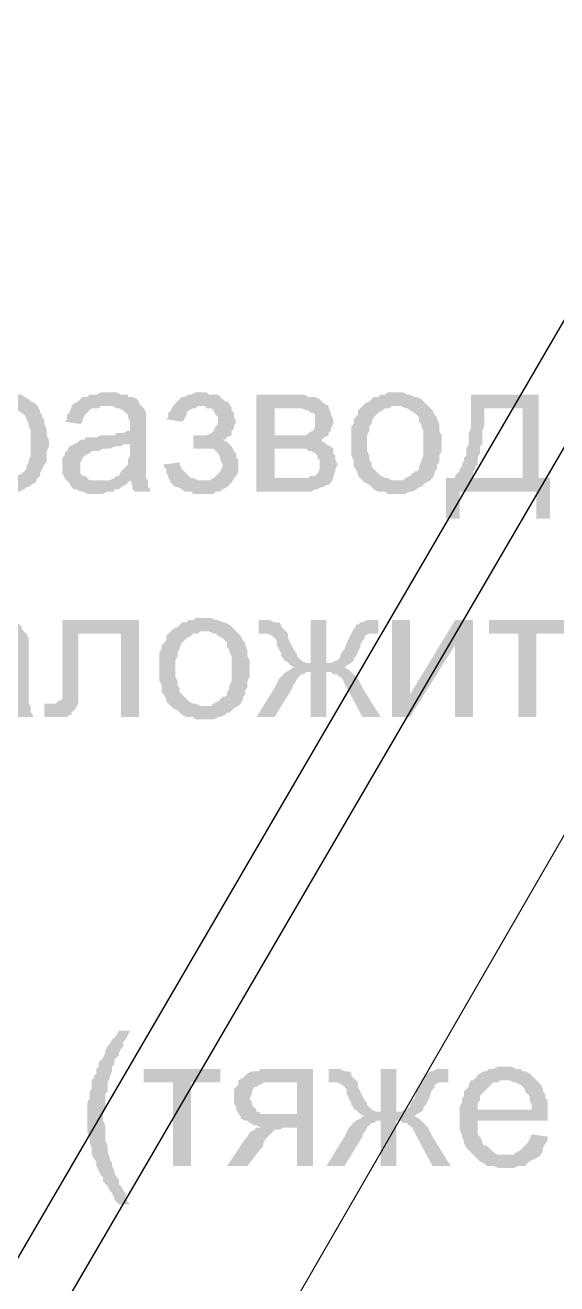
# Model space of a CAD drawing. Header units: millimetres. Extents: x -383313 to -161684, y -117025 to 99224.
# Drawn here: x -346577 to -345580, y -31322 to -28959 of the extents above; entities that cross this region are included whole.
import ezdxf

# ---------------------------------------------------------------- set-up
doc = ezdxf.new("R2010")
doc.units = ezdxf.units.MM
doc.header["$MEASUREMENT"] = 0
doc.layers.add('PDF_Solid Fills', color=7, linetype='Continuous')
doc.layers.add('Чертежи_Ном._пера__1_Ном._пера__7', color=7, linetype='Continuous', lineweight=18)

# ---------------------------------------------------------------- blocks, each defined once
blk = doc.blocks.new('A$Cf5759c35')
at = {"layer": 'PDF_Solid Fills'}
for points in [[(11848.9, -11383.4), (11848.9, -11383.4), (11840.5, -11383.4), (11832, -11387.7), (11827.8, -11387.7), (11819.3, -11391.9), (11819.3, -11391.9), (11810.8, -11396.1), (11806.6, -11400.4), (11802.4, -11404.6), (11848.9, -11408.8), (11853.2, -11408.8), (11861.6, -11408.8), (11865.9, -11413.1), (11870.1, -11417.3), (11878.6, -11421.5), (11882.8, -11425.8), (11887, -11430), (11887, -11434.2), (11891.3, -11442.7), (11891.3, -11446.9), (11895.5, -11455.4), (11895.5, -11459.6), (11895.5, -11468.1), (11895.5, -11476.6), (11895.5, -11480.8), (11895.5, -11489.3), (11895.5, -11497.7), (11895.5, -11502), (11891.3, -11510.4), (11891.3, -11514.7), (11887, -11523.1), (11887, -11527.4), (11882.8, -11531.6), (11878.6, -11535.8), (11870.1, -11540.1), (11865.9, -11544.3), (11861.6, -11548.5), (11853.2, -11548.5), (11844.7, -11548.5), (11802.4, -11552.8), (11802.4, -11552.8), (11810.8, -11561.2), (11815.1, -11565.5), (11819.3, -11565.5), (11823.5, -11569.7), (11827.8, -11569.7), (11836.2, -11573.9), (11840.5, -11573.9), (11848.9, -11573.9), (11848.9, -11573.9), (11857.4, -11573.9), (11861.6, -11573.9), (11870.1, -11569.7), (11874.3, -11569.7), (11882.8, -11565.5), (11887, -11561.2), (11891.3, -11561.2), (11895.5, -11557), (11904, -11552.8), (11908.2, -11544.3), (11912.4, -11540.1), (11912.4, -11535.8), (11916.7, -11527.4), (11916.7, -11527.4), (11920.9, -11518.9), (11925.1, -11514.7), (11925.1, -11506.2), (11925.1, -11497.7), (11925.1, -11493.5), (11929.4, -11485), (11929.4, -11476.6), (11929.4, -11476.6), (11929.4, -11472.3), (11925.1, -11463.9), (11925.1, -11455.4), (11925.1, -11451.2), (11920.9, -11442.7), (11920.9, -11434.2), (11916.7, -11430), (11916.7, -11425.8), (11912.4, -11421.5), (11912.4, -11417.3), (11908.2, -11408.8), (11904, -11404.6), (11895.5, -11400.4), (11891.3, -11396.1), (11891.3, -11396.1), (11882.8, -11391.9), (11878.6, -11387.7), (11870.1, -11387.7), (11865.9, -11387.7), (11857.4, -11383.4)], [(12043.7, -11383.4), (12043.7, -11383.4), (12026.7, -11383.4), (12018.3, -11387.7), (12014, -11387.7), (12005.6, -11387.7), (12001.3, -11391.9), (11992.9, -11391.9), (11988.6, -11396.1), (11984.4, -11400.4), (11975.9, -11404.6), (11971.7, -11408.8), (12035.2, -11408.8), (12039.4, -11408.8), (12047.9, -11408.8), (12056.4, -11413.1), (12060.6, -11413.1), (12069.1, -11417.3), (12073.3, -11421.5), (12073.3, -11421.5), (12077.5, -11425.8), (12077.5, -11430), (12081.8, -11438.5), (12081.8, -11446.9), (12081.8, -11446.9), (12081.8, -11455.4), (12077.5, -11455.4), (12069.1, -11459.6), (12064.8, -11459.6), (12056.4, -11459.6), (12052.1, -11463.9), (12043.7, -11463.9), (12035.2, -11463.9), (12026.7, -11463.9), (12018.3, -11468.1), (12009.8, -11468.1), (12005.6, -11468.1), (11997.1, -11468.1), (11997.1, -11472.3), (11988.6, -11472.3), (11984.4, -11476.6), (12081.8, -11480.8), (12081.8, -11489.3), (12081.8, -11493.5), (12081.8, -11502), (12077.5, -11510.4), (12077.5, -11514.7), (12077.5, -11518.9), (12073.3, -11523.1), (12069.1, -11527.4), (12064.8, -11531.6), (12060.6, -11540.1), (12056.4, -11540.1), (12052.1, -11544.3), (12043.7, -11548.5), (12081.8, -11548.5), (12081.8, -11548.5), (12086, -11557), (12086, -11565.5), (12090.2, -11569.7), (12119.9, -11569.7), (12119.9, -11565.5), (12115.6, -11561.2), (12115.6, -11552.8), (12115.6, -11548.5), (12111.4, -11544.3), (12111.4, -11540.1), (12111.4, -11535.8), (12111.4, -11531.6), (12111.4, -11523.1), (12111.4, -11514.7), (12111.4, -11506.2), (12111.4, -11493.5), (12111.4, -11451.2), (12111.4, -11451.2), (12111.4, -11442.7), (12111.4, -11434.2), (12111.4, -11430), (12111.4, -11425.8), (12111.4, -11421.5), (12107.2, -11413.1), (12102.9, -11408.8), (12098.7, -11404.6), (12098.7, -11400.4), (12094.5, -11396.1), (12086, -11391.9), (12077.5, -11391.9), (12077.5, -11387.7), (12069.1, -11387.7), (12064.8, -11387.7), (12056.4, -11383.4), (12047.9, -11383.4)], [(12217.2, -11383.4), (12204.5, -11383.4), (12196.1, -11387.7), (12191.8, -11387.7), (12183.4, -11391.9), (12179.1, -11391.9), (12174.9, -11396.1), (12170.7, -11400.4), (12166.4, -11404.6), (12162.2, -11408.8), (12158, -11417.3), (12153.7, -11421.5), (12153.7, -11430), (12149.5, -11434.2), (12179.1, -11438.5), (12183.4, -11434.2), (12187.6, -11425.8), (12187.6, -11421.5), (12191.8, -11417.3), (12200.3, -11413.1), (12204.5, -11413.1), (12208.8, -11408.8), (12217.2, -11408.8), (12268, -11404.6), (12263.8, -11400.4), (12259.6, -11400.4), (12255.3, -11396.1), (12251.1, -11391.9), (12246.9, -11387.7), (12238.4, -11387.7), (12229.9, -11387.7), (12225.7, -11383.4)], [(12390.8, -11387.7), (12318.8, -11387.7), (12318.8, -11569.7), (12420.4, -11569.7), (12428.9, -11565.5), (12433.1, -11565.5), (12441.6, -11561.2), (12445.8, -11561.2), (12450.1, -11557), (12454.3, -11557), (12458.5, -11552.8), (12462.8, -11544.3), (12352.7, -11544.3), (12352.7, -11489.3), (12390.8, -11489.3), (12458.5, -11485), (12450.1, -11480.8), (12445.8, -11476.6), (12441.6, -11476.6), (12441.6, -11472.3), (12445.8, -11468.1), (12352.7, -11463.9), (12352.7, -11413.1), (12386.6, -11413.1), (12454.3, -11408.8), (12445.8, -11404.6), (12441.6, -11400.4), (12437.4, -11396.1), (12428.9, -11391.9), (12428.9, -11391.9), (12420.4, -11391.9), (12416.2, -11391.9), (12407.7, -11387.7), (12399.3, -11387.7)], [(12581.3, -11383.4), (12581.3, -11383.4), (12564.4, -11383.4), (12560.1, -11387.7), (12551.7, -11387.7), (12547.4, -11391.9), (12539, -11391.9), (12534.7, -11396.1), (12530.5, -11400.4), (12522, -11404.6), (12522, -11404.6), (12517.8, -11408.8), (12581.3, -11408.8), (12581.3, -11408.8), (12589.8, -11408.8), (12598.2, -11413.1), (12602.5, -11413.1), (12606.7, -11417.3), (12615.2, -11421.5), (12619.4, -11425.8), (12623.6, -11430), (12623.6, -11438.5), (12627.9, -11442.7), (12627.9, -11446.9), (12632.1, -11455.4), (12632.1, -11463.9), (12632.1, -11468.1), (12632.1, -11476.6), (12632.1, -11480.8), (12632.1, -11489.3), (12632.1, -11497.7), (12632.1, -11502), (12627.9, -11510.4), (12627.9, -11514.7), (12623.6, -11523.1), (12623.6, -11527.4), (12619.4, -11531.6), (12615.2, -11531.6), (12610.9, -11535.8), (12606.7, -11540.1), (12598.2, -11544.3), (12594, -11548.5), (12585.5, -11548.5), (12581.3, -11548.5), (12517.8, -11548.5), (12522, -11552.8), (12530.5, -11557), (12534.7, -11561.2), (12539, -11565.5), (12547.4, -11569.7), (12551.7, -11569.7), (12560.1, -11569.7), (12564.4, -11573.9), (12572.8, -11573.9), (12581.3, -11573.9), (12585.5, -11573.9), (12589.8, -11573.9), (12598.2, -11573.9), (12606.7, -11569.7), (12610.9, -11569.7), (12619.4, -11565.5), (12623.6, -11561.2), (12627.9, -11561.2), (12632.1, -11557), (12636.3, -11552.8), (12644.8, -11548.5), (12649, -11544.3), (12653.3, -11535.8), (12653.3, -11531.6), (12653.3, -11531.6), (12657.5, -11527.4), (12657.5, -11518.9), (12661.7, -11514.7), (12661.7, -11506.2), (12661.7, -11502), (12666, -11493.5), (12666, -11485), (12666, -11476.6), (12666, -11472.3), (12666, -11463.9), (12661.7, -11455.4), (12661.7, -11446.9), (12661.7, -11442.7), (12657.5, -11434.2), (12657.5, -11430), (12653.3, -11425.8), (12649, -11417.3), (12644.8, -11413.1), (12640.6, -11408.8), (12636.3, -11404.6), (12632.1, -11400.4), (12627.9, -11396.1), (12619.4, -11391.9), (12615.2, -11391.9), (12606.7, -11387.7), (12602.5, -11387.7), (12594, -11383.4), (12589.8, -11383.4)], [(12848, -11387.7), (12721, -11387.7), (12721, -11413.1), (12818.4, -11413.1), (12818.4, -11544.3), (12721, -11544.3), (12691.4, -11544.3), (12674.4, -11544.3), (12674.4, -11620.5), (12699.8, -11620.5), (12699.8, -11569.7), (12843.8, -11569.7), (12869.2, -11544.3), (12848, -11544.3)], [(11971.7, -11408.8), (11971.7, -11413.1), (11967.5, -11421.5), (11963.2, -11425.8), (11963.2, -11434.2), (11959, -11438.5), (11988.6, -11442.7), (11992.9, -11438.5), (11992.9, -11434.2), (11997.1, -11425.8), (12001.3, -11421.5), (12005.6, -11417.3), (12009.8, -11413.1), (12014, -11413.1), (12022.5, -11413.1), (12026.7, -11408.8), (12035.2, -11408.8)], [(12268, -11404.6), (12217.2, -11408.8), (12221.5, -11408.8), (12225.7, -11413.1), (12234.2, -11413.1), (12238.4, -11417.3), (12238.4, -11417.3), (12242.6, -11425.8), (12246.9, -11430), (12246.9, -11438.5), (12246.9, -11442.7), (12242.6, -11446.9), (12238.4, -11455.4), (12238.4, -11455.4), (12234.2, -11459.6), (12225.7, -11463.9), (12221.5, -11463.9), (12217.2, -11463.9), (12208.8, -11463.9), (12200.3, -11463.9), (12200.3, -11489.3), (12200.3, -11489.3), (12208.8, -11489.3), (12272.3, -11485), (12268, -11480.8), (12263.8, -11476.6), (12255.3, -11472.3), (12259.6, -11472.3), (12263.8, -11468.1), (12272.3, -11463.9), (12272.3, -11455.4), (12276.5, -11451.2), (12276.5, -11446.9), (12280.7, -11438.5), (12280.7, -11438.5), (12276.5, -11430), (12276.5, -11421.5), (12272.3, -11417.3), (12272.3, -11413.1)], [(12454.3, -11408.8), (12386.6, -11413.1), (12386.6, -11413.1), (12403.5, -11413.1), (12412, -11417.3), (12416.2, -11417.3), (12420.4, -11421.5), (12424.7, -11421.5), (12428.9, -11425.8), (12428.9, -11434.2), (12428.9, -11438.5), (12428.9, -11442.7), (12428.9, -11446.9), (12424.7, -11455.4), (12424.7, -11455.4), (12416.2, -11459.6), (12412, -11463.9), (12407.7, -11463.9), (12399.3, -11463.9), (12395, -11463.9), (12382.3, -11463.9), (12352.7, -11463.9), (12445.8, -11468.1), (12454.3, -11463.9), (12454.3, -11459.6), (12458.5, -11455.4), (12458.5, -11451.2), (12462.8, -11442.7), (12462.8, -11438.5), (12462.8, -11434.2), (12458.5, -11425.8), (12458.5, -11421.5), (12454.3, -11413.1)], [(12517.8, -11408.8), (12513.6, -11413.1), (12509.3, -11417.3), (12509.3, -11425.8), (12505.1, -11430), (12500.9, -11434.2), (12500.9, -11442.7), (12496.6, -11446.9), (12496.6, -11455.4), (12496.6, -11463.9), (12496.6, -11472.3), (12496.6, -11480.8), (12496.6, -11480.8), (12496.6, -11489.3), (12496.6, -11497.7), (12496.6, -11502), (12500.9, -11510.4), (12500.9, -11518.9), (12500.9, -11523.1), (12505.1, -11527.4), (12509.3, -11535.8), (12509.3, -11540.1), (12513.6, -11544.3), (12517.8, -11548.5), (12581.3, -11548.5), (12577.1, -11548.5), (12572.8, -11548.5), (12564.4, -11544.3), (12560.1, -11544.3), (12551.7, -11540.1), (12547.4, -11535.8), (12543.2, -11531.6), (12543.2, -11531.6), (12539, -11527.4), (12534.7, -11523.1), (12534.7, -11514.7), (12530.5, -11510.4), (12530.5, -11502), (12526.3, -11493.5), (12526.3, -11489.3), (12526.3, -11480.8), (12526.3, -11476.6), (12526.3, -11468.1), (12526.3, -11463.9), (12530.5, -11455.4), (12530.5, -11446.9), (12534.7, -11442.7), (12534.7, -11438.5), (12539, -11430), (12543.2, -11425.8), (12543.2, -11425.8), (12547.4, -11421.5), (12555.9, -11417.3), (12560.1, -11413.1), (12568.6, -11413.1), (12572.8, -11408.8), (12581.3, -11408.8)], [(12721, -11413.1), (12721, -11451.2), (12716.8, -11459.6), (12716.8, -11480.8), (12712.5, -11489.3), (12712.5, -11493.5), (12712.5, -11502), (12708.3, -11506.2), (12708.3, -11510.4), (12704.1, -11518.9), (12704.1, -11523.1), (12699.8, -11527.4), (12699.8, -11531.6), (12695.6, -11535.8), (12691.4, -11540.1), (12691.4, -11544.3), (12721, -11544.3), (12721, -11544.3), (12725.2, -11540.1), (12725.2, -11531.6), (12729.5, -11527.4), (12729.5, -11523.1), (12733.7, -11518.9), (12733.7, -11510.4), (12733.7, -11506.2), (12737.9, -11497.7), (12737.9, -11493.5), (12737.9, -11485), (12742.2, -11480.8), (12742.2, -11472.3), (12742.2, -11463.9), (12742.2, -11455.4), (12746.4, -11446.9), (12746.4, -11438.5), (12746.4, -11430), (12746.4, -11421.5), (12746.4, -11413.1), (12818.4, -11413.1)], [(11984.4, -11476.6), (11975.9, -11480.8), (11975.9, -11480.8), (11967.5, -11485), (11963.2, -11493.5), (11959, -11497.7), (11959, -11502), (11954.8, -11506.2), (11954.8, -11514.7), (11954.8, -11523.1), (11954.8, -11523.1), (11954.8, -11531.6), (11954.8, -11535.8), (11959, -11544.3), (11963.2, -11548.5), (11967.5, -11552.8), (11971.7, -11561.2), (11971.7, -11561.2), (11975.9, -11565.5), (11980.2, -11565.5), (11988.6, -11569.7), (11992.9, -11569.7), (12001.3, -11573.9), (12009.8, -11573.9), (12018.3, -11573.9), (12022.5, -11573.9), (12031, -11573.9), (12039.4, -11569.7), (12043.7, -11569.7), (12052.1, -11569.7), (12052.1, -11565.5), (12060.6, -11565.5), (12064.8, -11561.2), (12073.3, -11557), (12077.5, -11552.8), (12022.5, -11548.5), (12022.5, -11548.5), (12014, -11548.5), (12005.6, -11548.5), (12001.3, -11544.3), (11997.1, -11540.1), (11992.9, -11540.1), (11988.6, -11535.8), (11988.6, -11527.4), (11988.6, -11523.1), (11988.6, -11518.9), (11988.6, -11514.7), (11992.9, -11506.2), (11992.9, -11506.2), (11997.1, -11502), (12005.6, -11497.7), (12009.8, -11493.5), (12014, -11493.5), (12022.5, -11493.5), (12031, -11489.3), (12035.2, -11489.3), (12043.7, -11489.3), (12052.1, -11485), (12056.4, -11485), (12064.8, -11485), (12069.1, -11480.8), (12077.5, -11480.8), (12081.8, -11480.8)], [(12272.3, -11485), (12208.8, -11489.3), (12238.4, -11489.3), (12242.6, -11493.5), (12246.9, -11497.7), (12251.1, -11506.2), (12251.1, -11510.4), (12255.3, -11518.9), (12255.3, -11523.1), (12251.1, -11531.6), (12246.9, -11535.8), (12242.6, -11540.1), (12242.6, -11540.1), (12238.4, -11544.3), (12229.9, -11548.5), (12225.7, -11548.5), (12217.2, -11548.5), (12272.3, -11552.8), (12276.5, -11544.3), (12280.7, -11540.1), (12285, -11531.6), (12285, -11527.4), (12285, -11518.9), (12285, -11518.9), (12285, -11510.4), (12280.7, -11506.2), (12280.7, -11497.7), (12276.5, -11493.5), (12276.5, -11493.5)], [(12458.5, -11485), (12390.8, -11489.3), (12390.8, -11489.3), (12412, -11489.3), (12416.2, -11493.5), (12420.4, -11493.5), (12428.9, -11497.7), (12433.1, -11502), (12433.1, -11506.2), (12437.4, -11510.4), (12437.4, -11518.9), (12437.4, -11523.1), (12437.4, -11527.4), (12433.1, -11535.8), (12428.9, -11540.1), (12424.7, -11540.1), (12420.4, -11540.1), (12416.2, -11544.3), (12407.7, -11544.3), (12399.3, -11544.3), (12390.8, -11544.3), (12352.7, -11544.3), (12462.8, -11544.3), (12462.8, -11540.1), (12467, -11531.6), (12467, -11527.4), (12471.2, -11518.9), (12471.2, -11518.9), (12467, -11510.4), (12467, -11502), (12462.8, -11497.7), (12462.8, -11489.3)], [(12174.9, -11514.7), (12145.3, -11518.9), (12145.3, -11523.1), (12149.5, -11527.4), (12149.5, -11535.8), (12153.7, -11540.1), (12153.7, -11544.3), (12158, -11552.8), (12162.2, -11557), (12166.4, -11561.2), (12170.7, -11561.2), (12179.1, -11565.5), (12183.4, -11569.7), (12187.6, -11569.7), (12196.1, -11569.7), (12200.3, -11573.9), (12208.8, -11573.9), (12217.2, -11573.9), (12221.5, -11573.9), (12229.9, -11573.9), (12238.4, -11573.9), (12242.6, -11569.7), (12251.1, -11569.7), (12255.3, -11565.5), (12263.8, -11561.2), (12268, -11557), (12268, -11557), (12272.3, -11552.8), (12217.2, -11548.5), (12217.2, -11548.5), (12208.8, -11548.5), (12200.3, -11544.3), (12196.1, -11544.3), (12191.8, -11540.1), (12187.6, -11535.8), (12183.4, -11531.6), (12179.1, -11527.4), (12174.9, -11518.9)], [(11823.5, -11806.8), (11823.5, -11806.8), (11806.6, -11806.8), (11798.1, -11811), (11793.9, -11811), (11785.4, -11811), (11781.2, -11815.2), (11772.7, -11815.2), (11768.5, -11819.5), (11764.3, -11823.7), (11755.8, -11827.9), (11751.6, -11832.2), (11815.1, -11832.2), (11819.3, -11832.2), (11827.8, -11832.2), (11836.2, -11836.4), (11840.5, -11836.4), (11848.9, -11840.6), (11853.2, -11844.9), (11853.2, -11844.9), (11857.4, -11849.1), (11857.4, -11853.3), (11861.6, -11861.8), (11861.6, -11870.3), (11861.6, -11870.3), (11861.6, -11878.7), (11857.4, -11878.7), (11848.9, -11883), (11844.7, -11883), (11836.2, -11883), (11832, -11887.2), (11823.5, -11887.2), (11815.1, -11887.2), (11806.6, -11887.2), (11798.1, -11891.4), (11789.7, -11891.4), (11785.4, -11891.4), (11777, -11891.4), (11777, -11895.7), (11768.5, -11895.7), (11764.3, -11899.9), (11861.6, -11904.1), (11861.6, -11912.6), (11861.6, -11916.8), (11861.6, -11925.3), (11857.4, -11933.8), (11857.4, -11938), (11857.4, -11942.2), (11853.2, -11946.5), (11848.9, -11950.7), (11844.7, -11954.9), (11840.5, -11963.4), (11836.2, -11963.4), (11832, -11967.6), (11823.5, -11971.9), (11861.6, -11971.9), (11861.6, -11971.9), (11865.9, -11980.3), (11865.9, -11988.8), (11870.1, -11993), (11899.7, -11993), (11899.7, -11988.8), (11895.5, -11984.6), (11895.5, -11976.1), (11895.5, -11971.9), (11891.3, -11967.6), (11891.3, -11963.4), (11891.3, -11959.2), (11891.3, -11954.9), (11891.3, -11946.5), (11891.3, -11938), (11891.3, -11929.5), (11891.3, -11916.8), (11891.3, -11874.5), (11891.3, -11874.5), (11891.3, -11866), (11891.3, -11857.6), (11891.3, -11853.3), (11891.3, -11849.1), (11891.3, -11844.9), (11887, -11836.4), (11882.8, -11832.2), (11878.6, -11827.9), (11878.6, -11823.7), (11874.3, -11819.5), (11865.9, -11815.2), (11857.4, -11815.2), (11857.4, -11811), (11848.9, -11811), (11844.7, -11811), (11836.2, -11806.8), (11827.8, -11806.8)], [(12098.7, -11811), (11954.8, -11811), (11954.8, -11959.2), (11954.8, -11959.2), (11946.3, -11963.4), (11946.3, -11963.4), (11942.1, -11967.6), (11933.6, -11967.6), (11920.9, -11967.6), (11920.9, -11993), (11925.1, -11993), (11933.6, -11993), (11937.8, -11993), (11946.3, -11993), (11946.3, -11993), (11954.8, -11993), (11963.2, -11993), (11967.5, -11988.8), (11971.7, -11988.8), (11971.7, -11984.6), (11975.9, -11980.3), (11980.2, -11976.1), (11984.4, -11967.6), (11984.4, -11963.4), (11984.4, -11959.2), (11984.4, -11954.9), (11984.4, -11946.5), (11984.4, -11938), (11984.4, -11929.5), (11984.4, -11836.4), (12064.8, -11836.4)], [(12221.5, -11806.8), (12221.5, -11806.8), (12204.5, -11806.8), (12200.3, -11811), (12191.8, -11811), (12187.6, -11815.2), (12179.1, -11815.2), (12174.9, -11819.5), (12170.7, -11823.7), (12162.2, -11827.9), (12162.2, -11827.9), (12158, -11832.2), (12221.5, -11832.2), (12221.5, -11832.2), (12229.9, -11832.2), (12238.4, -11836.4), (12242.6, -11836.4), (12246.9, -11840.6), (12255.3, -11844.9), (12259.6, -11849.1), (12263.8, -11853.3), (12263.8, -11861.8), (12268, -11866), (12268, -11870.3), (12272.3, -11878.7), (12272.3, -11887.2), (12272.3, -11891.4), (12272.3, -11899.9), (12272.3, -11904.1), (12272.3, -11912.6), (12272.3, -11921.1), (12272.3, -11925.3), (12268, -11933.8), (12268, -11938), (12263.8, -11946.5), (12263.8, -11950.7), (12259.6, -11954.9), (12255.3, -11954.9), (12251.1, -11959.2), (12246.9, -11963.4), (12238.4, -11967.6), (12234.2, -11971.9), (12225.7, -11971.9), (12221.5, -11971.9), (12158, -11971.9), (12162.2, -11976.1), (12170.7, -11980.3), (12174.9, -11984.6), (12179.1, -11988.8), (12187.6, -11993), (12191.8, -11993), (12200.3, -11993), (12204.5, -11997.3), (12213, -11997.3), (12221.5, -11997.3), (12225.7, -11997.3), (12229.9, -11997.3), (12238.4, -11997.3), (12246.9, -11993), (12251.1, -11993), (12259.6, -11988.8), (12263.8, -11984.6), (12268, -11984.6), (12272.3, -11980.3), (12276.5, -11976.1), (12285, -11971.9), (12289.2, -11967.6), (12293.4, -11959.2), (12293.4, -11954.9), (12293.4, -11954.9), (12297.7, -11950.7), (12297.7, -11942.2), (12301.9, -11938), (12301.9, -11929.5), (12301.9, -11925.3), (12306.1, -11916.8), (12306.1, -11908.4), (12306.1, -11899.9), (12306.1, -11895.7), (12306.1, -11887.2), (12301.9, -11878.7), (12301.9, -11870.3), (12301.9, -11866), (12297.7, -11857.6), (12297.7, -11853.3), (12293.4, -11849.1), (12289.2, -11840.6), (12285, -11836.4), (12280.7, -11832.2), (12276.5, -11827.9), (12272.3, -11823.7), (12268, -11819.5), (12259.6, -11815.2), (12255.3, -11815.2), (12246.9, -11811), (12242.6, -11811), (12234.2, -11806.8), (12229.9, -11806.8)], [(12327.3, -11811), (12323.1, -11811), (12323.1, -11836.4), (12335.8, -11836.4), (12373.9, -11832.2), (12369.6, -11827.9), (12365.4, -11823.7), (12365.4, -11819.5), (12361.2, -11815.2), (12352.7, -11815.2), (12352.7, -11815.2), (12344.2, -11811), (12340, -11811)], [(12547.4, -11811), (12526.3, -11811), (12517.8, -11815.2), (12513.6, -11815.2), (12509.3, -11819.5), (12505.1, -11819.5), (12505.1, -11823.7), (12500.9, -11827.9), (12496.6, -11836.4), (12539, -11836.4), (12547.4, -11836.4)], [(12725.2, -11811), (12691.4, -11811), (12606.7, -11950.7), (12572.8, -11993), (12606.7, -11993), (12691.4, -11857.6)], [(12898.8, -11811), (12754.9, -11811), (12754.9, -11836.4), (12809.9, -11836.4), (12809.9, -11993), (12843.8, -11993), (12843.8, -11836.4), (12898.8, -11836.4)], [(12158, -11832.2), (12153.7, -11836.4), (12149.5, -11840.6), (12149.5, -11849.1), (12145.3, -11853.3), (12141, -11857.6), (12141, -11866), (12136.8, -11870.3), (12136.8, -11878.7), (12136.8, -11887.2), (12136.8, -11895.7), (12136.8, -11904.1), (12136.8, -11904.1), (12136.8, -11912.6), (12136.8, -11921.1), (12136.8, -11925.3), (12141, -11933.8), (12141, -11942.2), (12141, -11946.5), (12145.3, -11950.7), (12149.5, -11959.2), (12149.5, -11963.4), (12153.7, -11967.6), (12158, -11971.9), (12221.5, -11971.9), (12217.2, -11971.9), (12213, -11971.9), (12204.5, -11967.6), (12200.3, -11967.6), (12191.8, -11963.4), (12187.6, -11959.2), (12183.4, -11954.9), (12183.4, -11954.9), (12179.1, -11950.7), (12174.9, -11946.5), (12174.9, -11938), (12170.7, -11933.8), (12170.7, -11925.3), (12166.4, -11916.8), (12166.4, -11912.6), (12166.4, -11904.1), (12166.4, -11899.9), (12166.4, -11891.4), (12166.4, -11887.2), (12170.7, -11878.7), (12170.7, -11870.3), (12174.9, -11866), (12174.9, -11861.8), (12179.1, -11853.3), (12183.4, -11849.1), (12183.4, -11849.1), (12187.6, -11844.9), (12196.1, -11840.6), (12200.3, -11836.4), (12208.8, -11836.4), (12213, -11832.2), (12221.5, -11832.2)], [(12373.9, -11832.2), (12335.8, -11836.4), (12340, -11836.4), (12348.5, -11840.6), (12348.5, -11840.6), (12352.7, -11844.9), (12356.9, -11849.1), (12356.9, -11857.6), (12361.2, -11866), (12365.4, -11874.5), (12365.4, -11878.7), (12369.6, -11883), (12369.6, -11887.2), (12373.9, -11887.2), (12378.1, -11891.4), (12382.3, -11895.7), (12390.8, -11899.9), (12390.8, -11899.9), (12386.6, -11899.9), (12382.3, -11904.1), (12373.9, -11908.4), (12420.4, -11908.4), (12450.1, -11908.4), (12458.5, -11908.4), (12462.8, -11912.6), (12471.2, -11912.6), (12471.2, -11916.8), (12475.5, -11916.8), (12479.7, -11921.1), (12483.9, -11929.5), (12488.2, -11938), (12517.8, -11993), (12551.7, -11993), (12517.8, -11938), (12517.8, -11938), (12513.6, -11929.5), (12509.3, -11921.1), (12505.1, -11916.8), (12500.9, -11912.6), (12496.6, -11908.4), (12492.4, -11904.1), (12483.9, -11899.9), (12479.7, -11899.9), (12483.9, -11899.9), (12488.2, -11895.7), (12496.6, -11891.4), (12450.1, -11891.4), (12420.4, -11891.4), (12416.2, -11891.4), (12412, -11891.4), (12403.5, -11887.2), (12399.3, -11883), (12399.3, -11883), (12395, -11878.7), (12395, -11874.5), (12390.8, -11870.3), (12386.6, -11861.8), (12382.3, -11853.3), (12378.1, -11844.9), (12378.1, -11836.4)], [(12496.6, -11836.4), (12492.4, -11844.9), (12488.2, -11853.3), (12488.2, -11853.3), (12483.9, -11866), (12479.7, -11870.3), (12475.5, -11878.7), (12475.5, -11883), (12471.2, -11883), (12471.2, -11887.2), (12467, -11887.2), (12458.5, -11891.4), (12450.1, -11891.4), (12496.6, -11891.4), (12500.9, -11887.2), (12500.9, -11883), (12505.1, -11878.7), (12509.3, -11870.3), (12513.6, -11861.8), (12513.6, -11857.6), (12517.8, -11849.1), (12522, -11844.9), (12522, -11840.6), (12522, -11840.6), (12530.5, -11836.4), (12539, -11836.4)], [(12373.9, -11908.4), (12369.6, -11912.6), (12365.4, -11916.8), (12361.2, -11921.1), (12356.9, -11929.5), (12352.7, -11938), (12318.8, -11993), (12352.7, -11993), (12386.6, -11938), (12386.6, -11933.8), (12390.8, -11929.5), (12395, -11921.1), (12399.3, -11916.8), (12403.5, -11912.6), (12407.7, -11912.6), (12412, -11908.4), (12420.4, -11908.4)], [(12081.8, -12581.5), (12060.6, -12581.5), (12056.4, -12589.9), (12052.1, -12594.2), (12047.9, -12598.4), (12043.7, -12606.9), (12039.4, -12611.1), (12035.2, -12619.6), (12035.2, -12623.8), (12031, -12632.3), (12026.7, -12636.5), (12022.5, -12640.7), (12022.5, -12649.2), (12018.3, -12653.4), (12018.3, -12661.9), (12014, -12666.1), (12014, -12670.4), (12009.8, -12674.6), (12009.8, -12683.1), (12009.8, -12691.5), (12005.6, -12695.8), (12005.6, -12704.2), (12005.6, -12708.5), (12001.3, -12716.9), (12001.3, -12725.4), (12001.3, -12729.6), (12001.3, -12738.1), (12001.3, -12746.6), (12001.3, -12746.6), (12001.3, -12750.8), (12001.3, -12759.3), (12001.3, -12767.7), (12001.3, -12772), (12005.6, -12780.4), (12005.6, -12788.9), (12005.6, -12793.1), (12009.8, -12801.6), (12009.8, -12805.8), (12009.8, -12814.3), (12014, -12822.8), (12018.3, -12827), (12018.3, -12835.5), (12018.3, -12835.5), (12022.5, -12843.9), (12026.7, -12852.4), (12031, -12856.6), (12031, -12865.1), (12035.2, -12869.3), (12039.4, -12873.6), (12043.7, -12882), (12047.9, -12886.3), (12052.1, -12894.7), (12052.1, -12899), (12056.4, -12903.2), (12060.6, -12907.4), (12081.8, -12907.4), (12081.8, -12907.4), (12077.5, -12903.2), (12073.3, -12894.7), (12073.3, -12886.3), (12069.1, -12882), (12064.8, -12873.6), (12060.6, -12869.3), (12060.6, -12860.9), (12056.4, -12856.6), (12052.1, -12848.2), (12052.1, -12843.9), (12047.9, -12835.5), (12047.9, -12831.2), (12043.7, -12822.8), (12043.7, -12818.5), (12039.4, -12810.1), (12039.4, -12801.6), (12039.4, -12797.4), (12035.2, -12788.9), (12035.2, -12784.7), (12035.2, -12776.2), (12035.2, -12772), (12035.2, -12763.5), (12035.2, -12759.3), (12031, -12750.8), (12031, -12746.6), (12031, -12742.3), (12031, -12738.1), (12035.2, -12729.6), (12035.2, -12721.2), (12035.2, -12716.9), (12035.2, -12708.5), (12035.2, -12700), (12039.4, -12695.8), (12039.4, -12687.3), (12039.4, -12683.1), (12039.4, -12678.8), (12043.7, -12670.4), (12043.7, -12666.1), (12047.9, -12657.7), (12047.9, -12649.2), (12052.1, -12645), (12052.1, -12636.5), (12056.4, -12632.3), (12056.4, -12632.3), (12060.6, -12628), (12060.6, -12623.8), (12064.8, -12615.3), (12069.1, -12611.1), (12069.1, -12602.6), (12073.3, -12598.4), (12077.5, -12589.9)], [(12251.1, -12653.4), (12107.2, -12653.4), (12107.2, -12678.8), (12162.2, -12678.8), (12162.2, -12835.5), (12196.1, -12835.5), (12196.1, -12678.8), (12251.1, -12678.8)], [(12424.7, -12653.4), (12327.3, -12653.4), (12323.1, -12657.7), (12310.4, -12657.7), (12301.9, -12661.9), (12297.7, -12666.1), (12293.4, -12670.4), (12293.4, -12670.4), (12285, -12674.6), (12395, -12678.8), (12395, -12738.1), (12361.2, -12738.1), (12289.2, -12742.3), (12289.2, -12746.6), (12297.7, -12750.8), (12301.9, -12750.8), (12306.1, -12755), (12314.6, -12759.3), (12318.8, -12759.3), (12327.3, -12763.5), (12323.1, -12763.5), (12395, -12763.5), (12395, -12835.5), (12424.7, -12835.5)], [(12458.5, -12653.4), (12454.3, -12653.4), (12454.3, -12678.8), (12467, -12678.8), (12505.1, -12674.6), (12500.9, -12670.4), (12496.6, -12666.1), (12496.6, -12661.9), (12492.4, -12657.7), (12483.9, -12657.7), (12483.9, -12657.7), (12475.5, -12653.4), (12471.2, -12653.4)], [(12678.7, -12653.4), (12657.5, -12653.4), (12649, -12657.7), (12644.8, -12657.7), (12640.6, -12661.9), (12636.3, -12661.9), (12636.3, -12666.1), (12632.1, -12670.4), (12627.9, -12678.8), (12670.2, -12678.8), (12678.7, -12678.8)], [(12784.5, -12649.2), (12784.5, -12649.2), (12771.8, -12649.2), (12763.3, -12653.4), (12754.9, -12653.4), (12750.6, -12657.7), (12746.4, -12657.7), (12737.9, -12661.9), (12733.7, -12666.1), (12729.5, -12670.4), (12725.2, -12674.6), (12784.5, -12674.6), (12788.7, -12674.6), (12793, -12674.6), (12801.4, -12678.8), (12805.7, -12678.8), (12814.1, -12683.1), (12818.4, -12687.3), (12822.6, -12691.5), (12822.6, -12695.8), (12826.8, -12700), (12831.1, -12704.2), (12831.1, -12712.7), (12835.3, -12721.2), (12835.3, -12729.6), (12733.7, -12729.6), (12864.9, -12729.6), (12864.9, -12721.2), (12864.9, -12712.7), (12860.7, -12708.5), (12860.7, -12700), (12856.5, -12695.8), (12856.5, -12691.5), (12852.2, -12683.1), (12848, -12678.8), (12843.8, -12674.6), (12839.5, -12670.4), (12835.3, -12666.1), (12831.1, -12661.9), (12822.6, -12657.7), (12818.4, -12657.7), (12814.1, -12653.4), (12805.7, -12653.4), (12797.2, -12649.2), (12793, -12649.2)], [(12285, -12674.6), (12285, -12683.1), (12280.7, -12687.3), (12276.5, -12691.5), (12276.5, -12700), (12276.5, -12708.5), (12276.5, -12712.7), (12276.5, -12716.9), (12280.7, -12725.4), (12280.7, -12729.6), (12285, -12738.1), (12289.2, -12742.3), (12361.2, -12738.1), (12361.2, -12738.1), (12348.5, -12738.1), (12344.2, -12738.1), (12335.8, -12738.1), (12327.3, -12738.1), (12323.1, -12733.9), (12318.8, -12733.9), (12318.8, -12729.6), (12314.6, -12725.4), (12310.4, -12721.2), (12310.4, -12716.9), (12306.1, -12708.5), (12306.1, -12708.5), (12310.4, -12700), (12310.4, -12695.8), (12314.6, -12687.3), (12318.8, -12687.3), (12323.1, -12683.1), (12327.3, -12683.1), (12331.5, -12678.8), (12340, -12678.8), (12352.7, -12678.8), (12395, -12678.8)], [(12505.1, -12674.6), (12467, -12678.8), (12471.2, -12678.8), (12479.7, -12683.1), (12479.7, -12683.1), (12483.9, -12687.3), (12488.2, -12691.5), (12488.2, -12700), (12492.4, -12708.5), (12496.6, -12716.9), (12496.6, -12721.2), (12500.9, -12725.4), (12500.9, -12729.6), (12505.1, -12729.6), (12509.3, -12733.9), (12513.6, -12738.1), (12522, -12742.3), (12522, -12742.3), (12517.8, -12742.3), (12513.6, -12746.6), (12505.1, -12750.8), (12551.7, -12750.8), (12581.3, -12750.8), (12589.8, -12750.8), (12594, -12755), (12602.5, -12755), (12602.5, -12759.3), (12606.7, -12759.3), (12610.9, -12763.5), (12615.2, -12772), (12619.4, -12780.4), (12649, -12835.5), (12682.9, -12835.5), (12649, -12780.4), (12649, -12780.4), (12644.8, -12772), (12640.6, -12763.5), (12636.3, -12759.3), (12632.1, -12755), (12627.9, -12750.8), (12623.6, -12746.6), (12615.2, -12742.3), (12610.9, -12742.3), (12615.2, -12742.3), (12619.4, -12738.1), (12627.9, -12733.9), (12581.3, -12733.9), (12551.7, -12733.9), (12547.4, -12733.9), (12543.2, -12733.9), (12534.7, -12729.6), (12530.5, -12725.4), (12530.5, -12725.4), (12526.3, -12721.2), (12526.3, -12716.9), (12522, -12712.7), (12517.8, -12704.2), (12513.6, -12695.8), (12509.3, -12687.3), (12509.3, -12678.8)], [(12627.9, -12678.8), (12623.6, -12687.3), (12619.4, -12695.8), (12619.4, -12695.8), (12615.2, -12708.5), (12610.9, -12712.7), (12606.7, -12721.2), (12606.7, -12725.4), (12602.5, -12725.4), (12602.5, -12729.6), (12598.2, -12729.6), (12589.8, -12733.9), (12581.3, -12733.9), (12627.9, -12733.9), (12632.1, -12729.6), (12632.1, -12725.4), (12636.3, -12721.2), (12640.6, -12712.7), (12644.8, -12704.2), (12644.8, -12700), (12649, -12691.5), (12653.3, -12687.3), (12653.3, -12683.1), (12653.3, -12683.1), (12661.7, -12678.8), (12670.2, -12678.8)], [(12725.2, -12674.6), (12721, -12674.6), (12716.8, -12683.1), (12716.8, -12687.3), (12712.5, -12691.5), (12708.3, -12695.8), (12708.3, -12704.2), (12704.1, -12708.5), (12704.1, -12716.9), (12699.8, -12725.4), (12699.8, -12729.6), (12699.8, -12738.1), (12699.8, -12746.6), (12699.8, -12755), (12699.8, -12759.3), (12699.8, -12767.7), (12704.1, -12776.2), (12704.1, -12780.4), (12708.3, -12788.9), (12708.3, -12793.1), (12712.5, -12801.6), (12716.8, -12805.8), (12721, -12810.1), (12725.2, -12814.3), (12784.5, -12814.3), (12784.5, -12814.3), (12776, -12814.3), (12771.8, -12814.3), (12763.3, -12810.1), (12759.1, -12805.8), (12754.9, -12801.6), (12750.6, -12797.4), (12746.4, -12797.4), (12742.2, -12793.1), (12742.2, -12788.9), (12737.9, -12780.4), (12733.7, -12776.2), (12733.7, -12767.7), (12733.7, -12759.3), (12733.7, -12750.8), (12864.9, -12750.8), (12864.9, -12750.8), (12864.9, -12746.6), (12864.9, -12738.1), (12864.9, -12729.6), (12733.7, -12729.6), (12733.7, -12725.4), (12733.7, -12716.9), (12737.9, -12712.7), (12737.9, -12704.2), (12742.2, -12700), (12746.4, -12695.8), (12750.6, -12691.5), (12754.9, -12687.3), (12759.1, -12683.1), (12763.3, -12678.8), (12771.8, -12678.8), (12776, -12674.6), (12784.5, -12674.6)], [(12505.1, -12750.8), (12500.9, -12755), (12496.6, -12759.3), (12492.4, -12763.5), (12488.2, -12772), (12483.9, -12780.4), (12450.1, -12835.5), (12483.9, -12835.5), (12517.8, -12780.4), (12517.8, -12776.2), (12522, -12772), (12526.3, -12763.5), (12530.5, -12759.3), (12534.7, -12755), (12539, -12755), (12543.2, -12750.8), (12551.7, -12750.8)], [(12323.1, -12763.5), (12318.8, -12763.5), (12314.6, -12767.7), (12306.1, -12772), (12301.9, -12780.4), (12297.7, -12784.7), (12263.8, -12835.5), (12301.9, -12835.5), (12331.5, -12797.4), (12331.5, -12793.1), (12335.8, -12784.7), (12340, -12780.4), (12344.2, -12776.2), (12348.5, -12772), (12352.7, -12767.7), (12356.9, -12767.7), (12361.2, -12767.7), (12369.6, -12763.5), (12378.1, -12763.5), (12395, -12763.5)], [(12835.3, -12776.2), (12835.3, -12776.2), (12831.1, -12784.7), (12826.8, -12793.1), (12822.6, -12797.4), (12818.4, -12801.6), (12814.1, -12805.8), (12814.1, -12805.8), (12805.7, -12810.1), (12801.4, -12814.3), (12793, -12814.3), (12784.5, -12814.3), (12725.2, -12814.3), (12725.2, -12814.3), (12729.5, -12818.5), (12733.7, -12822.8), (12737.9, -12827), (12746.4, -12831.2), (12750.6, -12835.5), (12759.1, -12835.5), (12763.3, -12835.5), (12771.8, -12839.7), (12780.3, -12839.7), (12784.5, -12839.7), (12784.5, -12839.7), (12793, -12839.7), (12801.4, -12839.7), (12809.9, -12835.5), (12814.1, -12835.5), (12822.6, -12835.5), (12826.8, -12831.2), (12831.1, -12827), (12839.5, -12822.8), (12839.5, -12822.8), (12848, -12818.5), (12852.2, -12814.3), (12856.5, -12805.8), (12856.5, -12801.6), (12860.7, -12793.1), (12864.9, -12788.9), (12864.9, -12780.4)]]:
    blk.add_hatch(color=8, dxfattribs=at).paths.add_polyline_path(points)
at = {"layer": 'PDF_Solid Fills', "color": 8, "lineweight": 13}
for points in [[(12043.7, -11548.5), (12022.5, -11548.5), (12081.8, -11548.5), (12077.5, -11552.8)], [(12869.2, -11544.3), (12843.8, -11569.7), (12869.2, -11620.5), (12843.8, -11620.5)], [(12098.7, -11811), (12064.8, -11836.4), (12098.7, -11993), (12064.8, -11993)], [(12450.1, -11891.4), (12450.1, -11811), (12420.4, -11891.4), (12420.4, -11811)], [(12606.7, -11811), (12572.8, -11811), (12606.7, -11950.7), (12572.8, -11993)], [(12725.2, -11811), (12691.4, -11857.6), (12725.2, -11993), (12691.4, -11993)], [(12450.1, -11993), (12450.1, -11908.4), (12420.4, -11993), (12420.4, -11908.4)], [(12581.3, -12733.9), (12581.3, -12653.4), (12551.7, -12733.9), (12551.7, -12653.4)], [(12581.3, -12835.5), (12581.3, -12750.8), (12551.7, -12835.5), (12551.7, -12750.8)]]:
    blk.add_solid(points, dxfattribs=at)

msp = doc.modelspace()

# ---------------------------------------------------------------- linework, layer by layer
at = {"lineweight": 30, "ltscale": 100}
for p, q in [((-347981.0941, -33899.36197), (-342554.40075, -24579.74136)), ((-348085.78883, -33840.6856), (-342718.48496, -24623.05848))]:
    msp.add_line(p, q, dxfattribs=at)
at = {"layer": 'Чертежи_Ном._пера__1_Ном._пера__7', "color": 7, "linetype": 'Continuous', "lineweight": 18}
msp.add_line((-345298.39452, -30015.86117), (-346190.92261, -31561.45859), dxfattribs=at)

# ---------------------------------------------------------------- block references
at = {"ltscale": 100}
msp.add_blockref('A$Cf5759c35', (-358461.97282, -18264.93104), dxfattribs=at)

doc.saveas('drawing.dxf')
